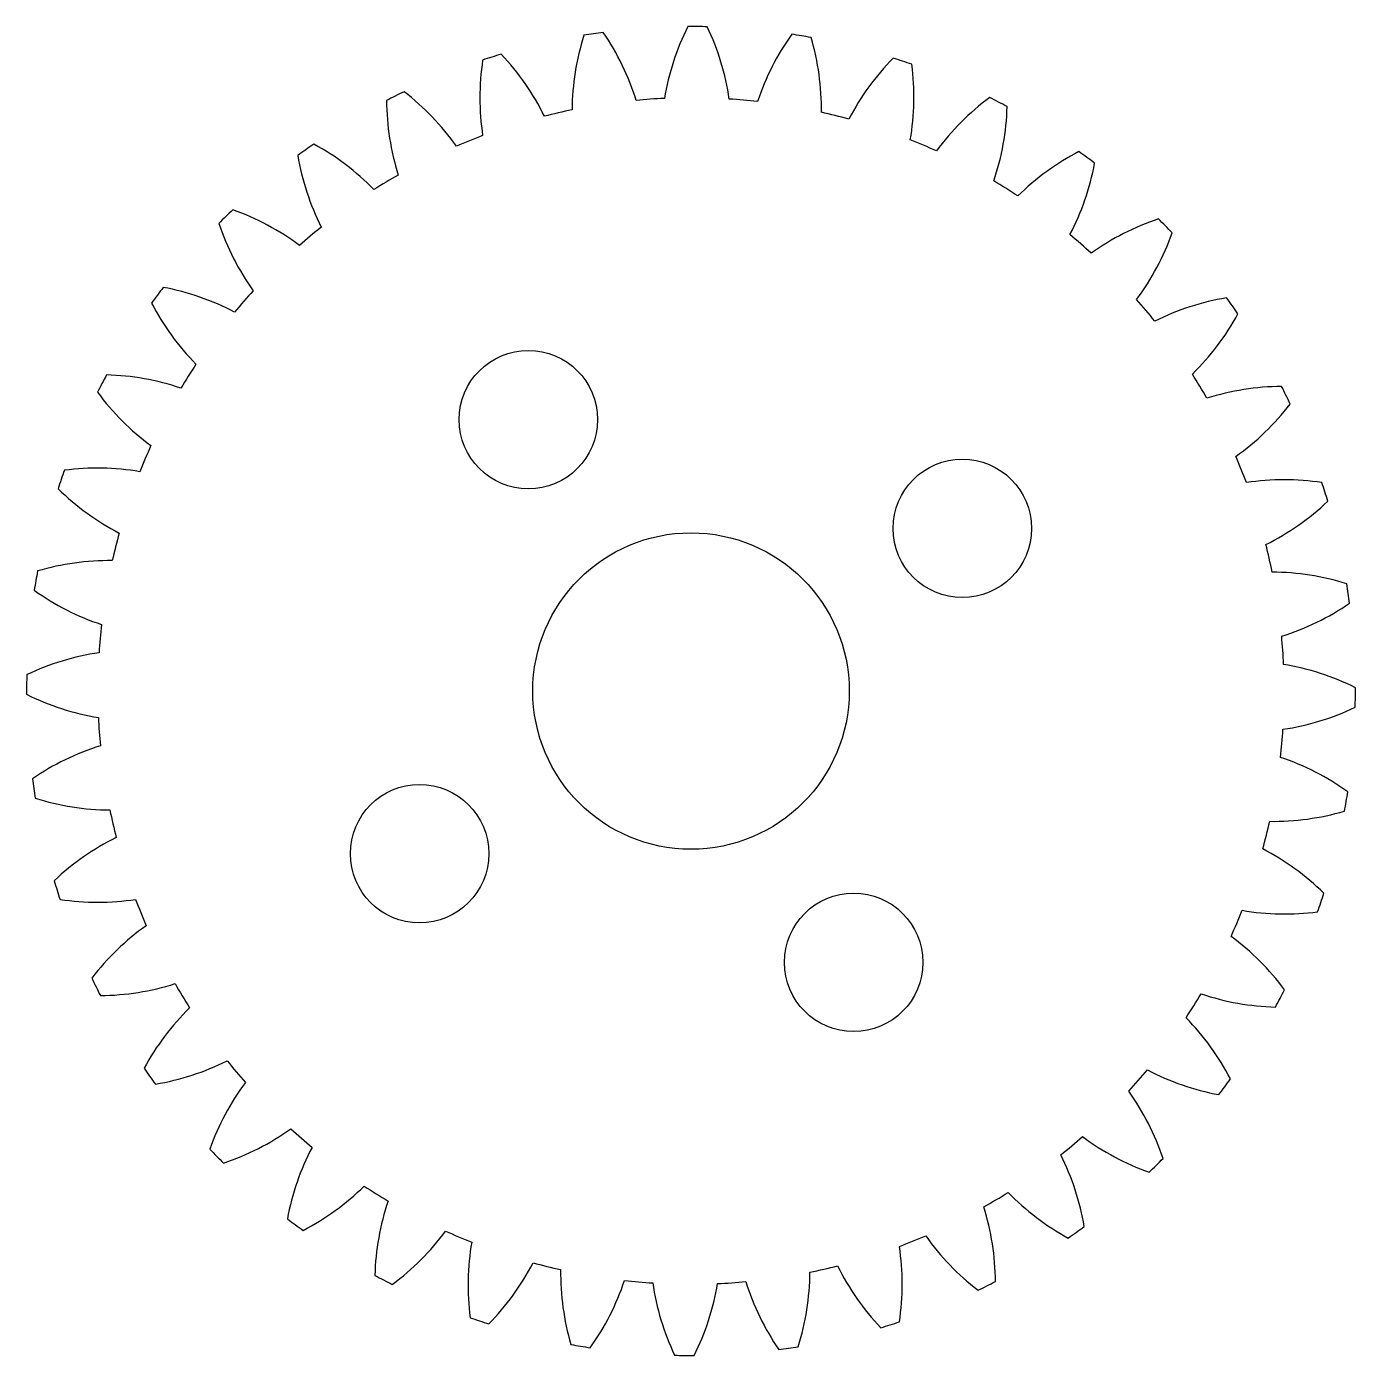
# Model space of a CAD drawing. Header units: inches. Extents: x -0.7 to 0.62, y -1.25 to 0.07.
import ezdxf

# ---------------------------------------------------------------- set-up
doc = ezdxf.new("R2010")
doc.units = ezdxf.units.IN
doc.header["$MEASUREMENT"] = 0

msp = doc.modelspace()

# ---------------------------------------------------------------- linework, layer by layer
msp.add_lwpolyline([(-0.2491, 0.0376, 0.075001), (-0.2491, -0.0376, 0.011944), (-0.2753, -0.0481, 0.075001), (-0.3274, 0.0061, 0.00736), (-0.3448, -0.0026, 0.075001), (-0.3331, -0.0768, 0.011944), (-0.3573, -0.0913, 0.075001), (-0.4172, -0.046, 0.00736), (-0.4331, -0.0573, 0.075001), (-0.4098, -0.1287, 0.011944), (-0.4315, -0.1469, 0.075001), (-0.4978, -0.1114, 0.00736), (-0.5117, -0.125, 0.075001), (-0.4775, -0.192, 0.011944), (-0.4961, -0.2133, 0.075001), (-0.5671, -0.1887, 0.00736), (-0.5787, -0.2043, 0.075001), (-0.5345, -0.2651, 0.011944), (-0.5495, -0.289, 0.075001), (-0.6235, -0.2758, 0.00736), (-0.6325, -0.293, 0.075001), (-0.5793, -0.3462, 0.011944), (-0.5904, -0.3722, 0.075001), (-0.6655, -0.3707, 0.00736), (-0.6717, -0.3891, 0.075001), (-0.6109, -0.4333, 0.011944), (-0.6178, -0.4607, 0.075001), (-0.6922, -0.471, 0.00736), (-0.6955, -0.4902, 0.075001), (-0.6285, -0.5243, 0.011944), (-0.631, -0.5524, 0.075001), (-0.7029, -0.5742, 0.00736), (-0.7031, -0.5937, 0.075001), (-0.6316, -0.6169, 0.011944), (-0.6297, -0.645, 0.075001), (-0.6973, -0.6778, 0.00736), (-0.6945, -0.6971, 0.075001), (-0.6202, -0.7089, 0.011944), (-0.6139, -0.7364, 0.075001), (-0.6756, -0.7793, 0.00736), (-0.6698, -0.7979, 0.075001), (-0.5946, -0.7979, 0.011944), (-0.584, -0.8241, 0.075001), (-0.6382, -0.8762, 0.00736), (-0.6296, -0.8936, 0.075001), (-0.5553, -0.8818, 0.011944), (-0.5408, -0.906, 0.075001), (-0.5862, -0.966, 0.00736), (-0.5749, -0.9818, 0.075001), (-0.5034, -0.9586, 0.011944), (-0.4853, -0.9802, 0.075001), (-0.5208, -1.0465, 0.00736), (-0.5071, -1.0604, 0.075001), (-0.4401, -1.0263, 0.011944), (-0.4189, -1.0448, 0.075001), (-0.4435, -1.1158, 0.00736), (-0.4279, -1.1274, 0.075001), (-0.3671, -1.0833, 0.011944), (-0.3432, -1.0982, 0.075001), (-0.3564, -1.1722, 0.00736), (-0.3391, -1.1812, 0.075001), (-0.286, -1.1281, 0.011944), (-0.26, -1.1391, 0.075001), (-0.2615, -1.2143, 0.00736), (-0.243, -1.2205, 0.075001), (-0.1989, -1.1597, 0.011944), (-0.1715, -1.1665, 0.075001), (-0.1612, -1.241, 0.00736), (-0.142, -1.2442, 0.075001), (-0.1079, -1.1773, 0.011944), (-0.0798, -1.1797, 0.075001), (-0.058, -1.2517, 0.00736), (-0.0385, -1.2519, 0.075001), (-0.0153, -1.1804, 0.011944), (0.0129, -1.1784, 0.075001), (0.0457, -1.2461, 0.00736), (0.0649, -1.2432, 0.075001), (0.0767, -1.169, 0.011944), (0.1042, -1.1627, 0.075001), (0.1472, -1.2243, 0.00736), (0.1657, -1.2185, 0.075001), (0.1657, -1.1433, 0.011944), (0.1919, -1.1328, 0.075001), (0.244, -1.187, 0.00736), (0.2614, -1.1783, 0.075001), (0.2497, -1.1041, 0.011944), (0.2739, -1.0896, 0.075001), (0.3338, -1.135, 0.00736), (0.3497, -1.1237, 0.075001), (0.3264, -1.0522, 0.011944), (0.3481, -1.0341, 0.075001), (0.4143, -1.0695, 0.00736), (0.4282, -1.0559, 0.075001), (0.3941, -0.9889, 0.011944), (0.4127, -0.9676, 0.075001), (0.4837, -0.9923, 0.00736), (0.4953, -0.9766, 0.075001), (0.4511, -0.9158, 0.011944), (0.4661, -0.8919, 0.075001), (0.5401, -0.9051, 0.00736), (0.5491, -0.8879, 0.075001), (0.4959, -0.8347, 0.011944), (0.507, -0.8088, 0.075001), (0.5821, -0.8103, 0.00736), (0.5883, -0.7918, 0.075001), (0.5275, -0.7476, 0.011944), (0.5344, -0.7202, 0.075001), (0.6088, -0.71, 0.00736), (0.6121, -0.6908, 0.075001), (0.5451, -0.6566, 0.011944), (0.5476, -0.6285, 0.075001), (0.6195, -0.6067, 0.00736), (0.6197, -0.5872, 0.075001), (0.5482, -0.564, 0.011944), (0.5463, -0.5359, 0.075001), (0.6139, -0.5031, 0.00736), (0.6111, -0.4838, 0.075001), (0.5368, -0.4721, 0.011944), (0.5305, -0.4446, 0.075001), (0.5922, -0.4016, 0.00736), (0.5863, -0.383, 0.075001), (0.5112, -0.383, 0.011944), (0.5006, -0.3569, 0.075001), (0.5548, -0.3048, 0.00736), (0.5462, -0.2873, 0.075001), (0.4719, -0.2991, 0.011944), (0.4574, -0.2749, 0.075001), (0.5028, -0.215, 0.00736), (0.4915, -0.1991, 0.075001), (0.42, -0.2223, 0.011944), (0.4019, -0.2007, 0.075001), (0.4373, -0.1344, 0.00736), (0.4237, -0.1205, 0.075001), (0.3567, -0.1546, 0.011944), (0.3355, -0.1361, 0.075001), (0.3601, -0.0651, 0.00736), (0.3445, -0.0535, 0.075001), (0.2836, -0.0977, 0.011944), (0.2597, -0.0827, 0.075001), (0.273, -0.0087, 0.00736), (0.2557, 0.0003, 0.075001), (0.2026, -0.0528, 0.011944), (0.1766, -0.0418, 0.075001), (0.1781, 0.0334, 0.00736), (0.1596, 0.0396, 0.075001), (0.1154, -0.0212, 0.011944), (0.0881, -0.0144, 0.075001), (0.0778, 0.0601, 0.00736), (0.0586, 0.0633, 0.075001), (0.0245, -0.0037, 0.011944), (-0.0036, -0.0012, 0.075001), (-0.0255, 0.0708, 0.00736), (-0.0449, 0.0709, 0.075001), (-0.0681, -0.0005, 0.011944), (-0.0963, -0.0025, 0.075001), (-0.1291, 0.0652, 0.00736), (-0.1483, 0.0623, 0.075001), (-0.1601, -0.0119, 0.011944), (-0.1876, -0.0183, 0.075001), (-0.2306, 0.0434, 0.00736)], format="xyb", close=True)
for centre, radius in [((-0.2036, -0.3203), 0.0689), ((0.2284, -0.4286), 0.0689), ((-0.0417, -0.5905), 0.1575), ((-0.3119, -0.7524), 0.0689), ((0.1202, -0.8606), 0.0689)]:
    msp.add_circle(centre, radius)

doc.saveas('drawing.dxf')
